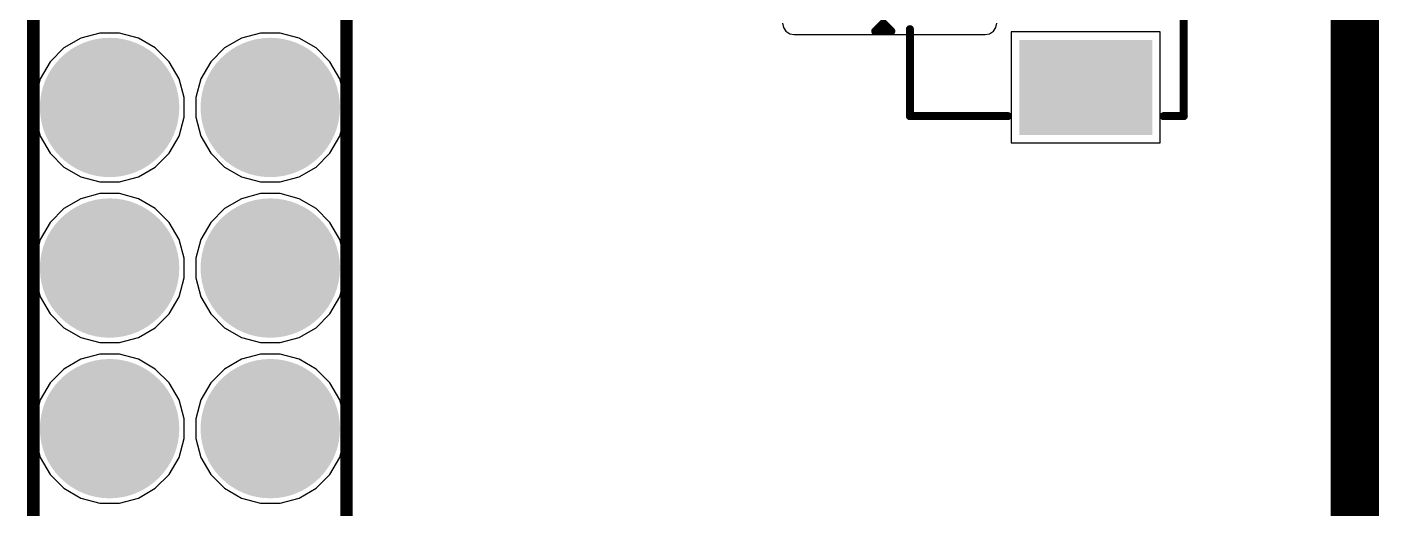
# Model space of a CAD drawing. Header units: millimetres. Extents: x -11 to 156, y -11 to 109.
# Drawn here: x 134.59 to 155.96, y 62.84 to 70.46 of the extents above; entities that cross this region are included whole.
import ezdxf

# ---------------------------------------------------------------- set-up
doc = ezdxf.new("R2010")
doc.units = ezdxf.units.MM
for name, color, linetype in [('BottomLayer', 5, 'Continuous'), ('BottomSolder', 6, 'Continuous'), ('Mechanical1', 6, 'Continuous'), ('Mechanical2', 216, 'Continuous'), ('MultiLayer', 9, 'Continuous'), ('PadHoleLayer', 156, 'Continuous'), ('TopLayer', 1, 'Continuous'), ('TopOverlay', 2, 'Continuous'), ('TopPaste', 8, 'Continuous'), ('TopSolder', 216, 'Continuous')]:
    doc.layers.add(name, color=color, linetype=linetype)

# ---------------------------------------------------------------- blocks, each defined once
blk = doc.blocks.new('SM06B_SHLS_TF_LF__SN__71')
at = {"layer": 'TopLayer'}
for points in [[(-2.8, 2.186), (-2.2, 2.186), (-2.2, 0.936), (-2.8, 0.936)], [(-1.8, 2.186), (-1.2, 2.186), (-1.2, 0.936), (-1.8, 0.936)], [(-0.8, 2.186), (-0.2, 2.186), (-0.2, 0.936), (-0.8, 0.936)], [(0.2, 2.187), (0.8, 2.187), (0.8, 0.937), (0.2, 0.937)], [(1.2, 2.187), (1.8, 2.187), (1.8, 0.937), (1.2, 0.937)], [(2.2, 2.187), (2.8, 2.187), (2.8, 0.937), (2.2, 0.937)], [(-4.65, -0.562), (-3.25, -0.562), (-3.25, -2.562), (-4.65, -2.562)], [(3.25, -0.562), (4.65, -0.562), (4.65, -2.562), (3.25, -2.562)]]:
    blk.add_hatch(color=1, dxfattribs=at).paths.add_polyline_path(points)
at = {"layer": 'TopPaste'}
for points in [[(-2.8, 2.186), (-2.2, 2.186), (-2.2, 0.936), (-2.8, 0.936)], [(-1.8, 2.186), (-1.2, 2.186), (-1.2, 0.936), (-1.8, 0.936)], [(-0.8, 2.186), (-0.2, 2.186), (-0.2, 0.936), (-0.8, 0.936)], [(0.2, 2.187), (0.8, 2.187), (0.8, 0.937), (0.2, 0.937)], [(1.2, 2.187), (1.8, 2.187), (1.8, 0.937), (1.2, 0.937)], [(2.2, 2.187), (2.8, 2.187), (2.8, 0.937), (2.2, 0.937)], [(-4.65, -0.562), (-3.25, -0.562), (-3.25, -2.562), (-4.65, -2.562)], [(3.25, -0.562), (4.65, -0.562), (4.65, -2.562), (3.25, -2.562)]]:
    blk.add_hatch(color=8, dxfattribs=at).paths.add_polyline_path(points)
at = {"layer": 'TopSolder'}
for points in [[(-2.851, 2.237), (-2.149, 2.237), (-2.149, 0.885), (-2.851, 0.885)], [(-1.851, 2.237), (-1.149, 2.237), (-1.149, 0.885), (-1.851, 0.885)], [(-0.851, 2.237), (-0.149, 2.237), (-0.149, 0.885), (-0.851, 0.885)], [(0.149, 2.238), (0.851, 2.238), (0.851, 0.887), (0.149, 0.887)], [(1.149, 2.238), (1.851, 2.238), (1.851, 0.887), (1.149, 0.887)], [(2.149, 2.238), (2.851, 2.238), (2.851, 0.887), (2.149, 0.887)], [(-4.701, -0.512), (-3.199, -0.512), (-3.199, -2.613), (-4.701, -2.613)], [(3.199, -0.512), (4.701, -0.512), (4.701, -2.613), (3.199, -2.613)]]:
    blk.add_hatch(color=216, dxfattribs=at).paths.add_polyline_path(points)
at = {"layer": 'TopOverlay', "const_width": 0.127}
for points in [[(-3.061, 1.765), (-2.934, 1.638)], [(-3.061, 1.765), (-3.061, 1.511)], [(-2.934, 1.638), (-3.061, 1.511)], [(-4.404, 1.217), (-4.404, -0.331)], [(-4.404, 1.217), (-3.029, 1.217)], [(3.031, 1.217), (4.4, 1.217)], [(4.4, 1.217), (4.4, -0.331)], [(-4.404, -2.794), (-4.404, -3.113)], [(4.4, -2.794), (4.4, -3.113)], [(-4.4, -3.113), (4.4, -3.113)]]:
    blk.add_lwpolyline(points, dxfattribs=at)
at = {"layer": 'TopOverlay', "const_width": 0.0635}
for points in [[(-3.093, 1.765, 1), (-3.029, 1.765, 1)], [(-3.093, 1.765, 1), (-3.029, 1.765, 1)], [(-3.093, 1.511, 1), (-3.029, 1.511, 1)], [(-3.093, 1.511, 1), (-3.029, 1.511, 1)], [(-2.966, 1.638, 1), (-2.902, 1.638, 1)], [(-2.966, 1.638, 1), (-2.902, 1.638, 1)], [(-4.436, 1.217, 1), (-4.372, 1.217, 1)], [(-4.436, 1.217, 1), (-4.372, 1.217, 1)], [(-3.061, 1.217, 1), (-2.997, 1.217, 1)], [(2.999, 1.217, 1), (3.063, 1.217, 1)], [(4.368, 1.217, 1), (4.432, 1.217, 1)], [(4.368, 1.217, 1), (4.432, 1.217, 1)], [(-4.436, -0.331, 1), (-4.372, -0.331, 1)], [(4.368, -0.331, 1), (4.432, -0.331, 1)], [(-4.436, -2.794, 1), (-4.372, -2.794, 1)], [(4.368, -2.794, 1), (4.432, -2.794, 1)], [(-4.436, -3.113, 1), (-4.372, -3.113, 1)], [(-4.432, -3.113, 1), (-4.368, -3.113, 1)], [(4.368, -3.113, 1), (4.432, -3.113, 1)], [(4.368, -3.113, 1), (4.432, -3.113, 1)]]:
    blk.add_lwpolyline(points, format="xyb", close=True, dxfattribs=at)
blk = doc.blocks.new('ESW_132_12_G_D_89')
at = {"layer": 'BottomLayer'}
h = blk.add_hatch(color=5, dxfattribs=at)
edge = h.paths.add_edge_path()
edge.add_arc((21.59, 1.27), 1, 0, 360)
h = blk.add_hatch(color=5, dxfattribs=at)
edge = h.paths.add_edge_path()
edge.add_arc((24.13, 1.27), 1, 0, 360)
h = blk.add_hatch(color=5, dxfattribs=at)
edge = h.paths.add_edge_path()
edge.add_arc((26.67, 1.27), 1, 0, 360)
h = blk.add_hatch(color=5, dxfattribs=at)
edge = h.paths.add_edge_path()
edge.add_arc((21.59, -1.27), 1, 0, 360)
h = blk.add_hatch(color=5, dxfattribs=at)
edge = h.paths.add_edge_path()
edge.add_arc((24.13, -1.27), 1, 0, 360)
h = blk.add_hatch(color=5, dxfattribs=at)
edge = h.paths.add_edge_path()
edge.add_arc((26.67, -1.27), 1, 0, 360)
at = {"layer": 'BottomSolder'}
h = blk.add_hatch(color=6, dxfattribs=at)
edge = h.paths.add_edge_path()
edge.add_arc((21.59, 1.27), 1.102, 0, 360)
h = blk.add_hatch(color=6, dxfattribs=at)
edge = h.paths.add_edge_path()
edge.add_arc((24.13, 1.27), 1.102, 0, 360)
h = blk.add_hatch(color=6, dxfattribs=at)
edge = h.paths.add_edge_path()
edge.add_arc((26.67, 1.27), 1.102, 0, 360)
h = blk.add_hatch(color=6, dxfattribs=at)
edge = h.paths.add_edge_path()
edge.add_arc((21.59, -1.27), 1.102, 0, 360)
h = blk.add_hatch(color=6, dxfattribs=at)
edge = h.paths.add_edge_path()
edge.add_arc((24.13, -1.27), 1.102, 0, 360)
h = blk.add_hatch(color=6, dxfattribs=at)
edge = h.paths.add_edge_path()
edge.add_arc((26.67, -1.27), 1.102, 0, 360)
at = {"layer": 'MultiLayer'}
h = blk.add_hatch(color=9, dxfattribs=at)
edge = h.paths.add_edge_path()
edge.add_arc((21.59, 1.27), 1, 0, 360)
h = blk.add_hatch(color=9, dxfattribs=at)
edge = h.paths.add_edge_path()
edge.add_arc((24.13, 1.27), 1, 0, 360)
h = blk.add_hatch(color=9, dxfattribs=at)
edge = h.paths.add_edge_path()
edge.add_arc((26.67, 1.27), 1, 0, 360)
h = blk.add_hatch(color=9, dxfattribs=at)
edge = h.paths.add_edge_path()
edge.add_arc((21.59, -1.27), 1, 0, 360)
h = blk.add_hatch(color=9, dxfattribs=at)
edge = h.paths.add_edge_path()
edge.add_arc((24.13, -1.27), 1, 0, 360)
h = blk.add_hatch(color=9, dxfattribs=at)
edge = h.paths.add_edge_path()
edge.add_arc((26.67, -1.27), 1, 0, 360)
at = {"layer": 'PadHoleLayer'}
h = blk.add_hatch(color=156, dxfattribs=at)
edge = h.paths.add_edge_path()
edge.add_arc((21.59, 1.27), 0.52, 0, 360)
h = blk.add_hatch(color=156, dxfattribs=at)
edge = h.paths.add_edge_path()
edge.add_arc((24.13, 1.27), 0.52, 0, 360)
h = blk.add_hatch(color=156, dxfattribs=at)
edge = h.paths.add_edge_path()
edge.add_arc((26.67, 1.27), 0.52, 0, 360)
h = blk.add_hatch(color=156, dxfattribs=at)
edge = h.paths.add_edge_path()
edge.add_arc((21.59, -1.27), 0.52, 0, 360)
h = blk.add_hatch(color=156, dxfattribs=at)
edge = h.paths.add_edge_path()
edge.add_arc((24.13, -1.27), 0.52, 0, 360)
h = blk.add_hatch(color=156, dxfattribs=at)
edge = h.paths.add_edge_path()
edge.add_arc((26.67, -1.27), 0.52, 0, 360)
at = {"layer": 'TopLayer'}
h = blk.add_hatch(color=1, dxfattribs=at)
edge = h.paths.add_edge_path()
edge.add_arc((21.59, 1.27), 1, 0, 360)
h = blk.add_hatch(color=1, dxfattribs=at)
edge = h.paths.add_edge_path()
edge.add_arc((24.13, 1.27), 1, 0, 360)
h = blk.add_hatch(color=1, dxfattribs=at)
edge = h.paths.add_edge_path()
edge.add_arc((26.67, 1.27), 1, 0, 360)
h = blk.add_hatch(color=1, dxfattribs=at)
edge = h.paths.add_edge_path()
edge.add_arc((21.59, -1.27), 1, 0, 360)
h = blk.add_hatch(color=1, dxfattribs=at)
edge = h.paths.add_edge_path()
edge.add_arc((24.13, -1.27), 1, 0, 360)
h = blk.add_hatch(color=1, dxfattribs=at)
edge = h.paths.add_edge_path()
edge.add_arc((26.67, -1.27), 1, 0, 360)
at = {"layer": 'TopSolder'}
h = blk.add_hatch(color=216, dxfattribs=at)
edge = h.paths.add_edge_path()
edge.add_arc((21.59, 1.27), 1.102, 0, 360)
h = blk.add_hatch(color=216, dxfattribs=at)
edge = h.paths.add_edge_path()
edge.add_arc((24.13, 1.27), 1.102, 0, 360)
h = blk.add_hatch(color=216, dxfattribs=at)
edge = h.paths.add_edge_path()
edge.add_arc((26.67, 1.27), 1.102, 0, 360)
h = blk.add_hatch(color=216, dxfattribs=at)
edge = h.paths.add_edge_path()
edge.add_arc((21.59, -1.27), 1.102, 0, 360)
h = blk.add_hatch(color=216, dxfattribs=at)
edge = h.paths.add_edge_path()
edge.add_arc((24.13, -1.27), 1.102, 0, 360)
h = blk.add_hatch(color=216, dxfattribs=at)
edge = h.paths.add_edge_path()
edge.add_arc((26.67, -1.27), 1.102, 0, 360)
at = {"layer": 'TopOverlay', "const_width": 0.2}
for points in [[(-40.895, 2.475), (40.895, 2.475)], [(-40.895, -2.475), (40.895, -2.475)]]:
    blk.add_lwpolyline(points, dxfattribs=at)

msp = doc.modelspace()

# ---------------------------------------------------------------- linework, layer by layer
at = {"layer": 'BottomLayer'}
for p, q in [((155.575, 96.329), (155.575, -5.08)), ((135.735, 70.367), (135.435, 70.287)), ((136.045, 70.367), (135.735, 70.367)), ((136.345, 70.287), (136.045, 70.367)), ((138.275, 70.367), (137.975, 70.287)), ((138.585, 70.367), (138.275, 70.367)), ((138.885, 70.287), (138.585, 70.367)), ((135.167, 70.132), (134.948, 69.913)), ((135.435, 70.287), (135.167, 70.132)), ((136.613, 70.132), (136.345, 70.287)), ((136.832, 69.913), (136.613, 70.132)), ((137.707, 70.132), (137.488, 69.913)), ((137.975, 70.287), (137.707, 70.132)), ((139.153, 70.132), (138.885, 70.287)), ((139.372, 69.913), (139.153, 70.132)), ((134.948, 69.913), (134.792, 69.644)), ((136.988, 69.644), (136.832, 69.913)), ((137.488, 69.913), (137.332, 69.644)), ((139.528, 69.644), (139.372, 69.913)), ((134.792, 69.644), (134.712, 69.345)), ((137.068, 69.345), (136.988, 69.644)), ((137.332, 69.644), (137.252, 69.345)), ((139.608, 69.345), (139.528, 69.644)), ((134.712, 69.345), (134.712, 69.035)), ((137.068, 69.035), (137.068, 69.345)), ((137.252, 69.345), (137.252, 69.035)), ((139.608, 69.035), (139.608, 69.345)), ((134.712, 69.035), (134.792, 68.735)), ((136.988, 68.735), (137.068, 69.035)), ((137.252, 69.035), (137.332, 68.735)), ((139.528, 68.735), (139.608, 69.035)), ((134.792, 68.735), (134.948, 68.466)), ((136.832, 68.466), (136.988, 68.735)), ((137.332, 68.735), (137.488, 68.466)), ((139.372, 68.466), (139.528, 68.735)), ((134.948, 68.466), (135.167, 68.247)), ((136.613, 68.247), (136.832, 68.466)), ((137.488, 68.466), (137.707, 68.247)), ((139.153, 68.247), (139.372, 68.466)), ((135.167, 68.247), (135.435, 68.092)), ((136.345, 68.092), (136.613, 68.247)), ((137.707, 68.247), (137.975, 68.092)), ((138.885, 68.092), (139.153, 68.247)), ((135.435, 68.092), (135.735, 68.012)), ((135.735, 68.012), (136.045, 68.012)), ((136.045, 68.012), (136.345, 68.092)), ((137.975, 68.092), (138.275, 68.012)), ((138.275, 68.012), (138.585, 68.012)), ((138.585, 68.012), (138.885, 68.092)), ((135.435, 67.747), (135.167, 67.592)), ((135.735, 67.827), (135.435, 67.747)), ((136.045, 67.827), (135.735, 67.827)), ((136.345, 67.747), (136.045, 67.827)), ((136.613, 67.592), (136.345, 67.747)), ((137.975, 67.747), (137.707, 67.592)), ((138.275, 67.827), (137.975, 67.747)), ((138.585, 67.827), (138.275, 67.827)), ((138.885, 67.747), (138.585, 67.827)), ((139.153, 67.592), (138.885, 67.747)), ((135.167, 67.592), (134.948, 67.373)), ((136.832, 67.373), (136.613, 67.592)), ((137.707, 67.592), (137.488, 67.373)), ((139.372, 67.373), (139.153, 67.592)), ((134.948, 67.373), (134.792, 67.104)), ((136.988, 67.104), (136.832, 67.373)), ((137.488, 67.373), (137.332, 67.104)), ((139.528, 67.104), (139.372, 67.373)), ((134.792, 67.104), (134.712, 66.805)), ((137.068, 66.805), (136.988, 67.104)), ((137.332, 67.104), (137.252, 66.805)), ((139.608, 66.805), (139.528, 67.104)), ((134.712, 66.805), (134.712, 66.495)), ((137.068, 66.495), (137.068, 66.805)), ((137.252, 66.805), (137.252, 66.495)), ((139.608, 66.495), (139.608, 66.805)), ((134.712, 66.495), (134.792, 66.195)), ((136.988, 66.195), (137.068, 66.495)), ((137.252, 66.495), (137.332, 66.195)), ((139.528, 66.195), (139.608, 66.495)), ((134.792, 66.195), (134.948, 65.926)), ((136.832, 65.926), (136.988, 66.195)), ((137.332, 66.195), (137.488, 65.926)), ((139.372, 65.926), (139.528, 66.195)), ((134.948, 65.926), (135.167, 65.707)), ((136.613, 65.707), (136.832, 65.926)), ((137.488, 65.926), (137.707, 65.707)), ((139.153, 65.707), (139.372, 65.926)), ((135.167, 65.707), (135.435, 65.552)), ((136.345, 65.552), (136.613, 65.707)), ((137.707, 65.707), (137.975, 65.552)), ((138.885, 65.552), (139.153, 65.707)), ((135.435, 65.552), (135.735, 65.472)), ((135.735, 65.472), (136.045, 65.472)), ((136.045, 65.472), (136.345, 65.552)), ((137.975, 65.552), (138.275, 65.472)), ((138.275, 65.472), (138.585, 65.472)), ((138.585, 65.472), (138.885, 65.552)), ((135.435, 65.207), (135.167, 65.052)), ((135.735, 65.287), (135.435, 65.207)), ((136.045, 65.287), (135.735, 65.287)), ((136.345, 65.207), (136.045, 65.287)), ((136.613, 65.052), (136.345, 65.207)), ((137.975, 65.207), (137.707, 65.052)), ((138.275, 65.287), (137.975, 65.207)), ((138.585, 65.287), (138.275, 65.287)), ((138.885, 65.207), (138.585, 65.287)), ((139.153, 65.052), (138.885, 65.207)), ((135.167, 65.052), (134.948, 64.833)), ((136.832, 64.833), (136.613, 65.052)), ((137.707, 65.052), (137.488, 64.833)), ((139.372, 64.833), (139.153, 65.052)), ((134.948, 64.833), (134.792, 64.564)), ((136.988, 64.564), (136.832, 64.833)), ((137.488, 64.833), (137.332, 64.564)), ((139.528, 64.564), (139.372, 64.833)), ((134.792, 64.564), (134.712, 64.265)), ((137.068, 64.265), (136.988, 64.564)), ((137.332, 64.564), (137.252, 64.265)), ((139.608, 64.265), (139.528, 64.564)), ((134.712, 64.265), (134.712, 63.955)), ((137.068, 63.955), (137.068, 64.265)), ((137.252, 64.265), (137.252, 63.955)), ((139.608, 63.955), (139.608, 64.265)), ((134.712, 63.955), (134.792, 63.655)), ((136.988, 63.655), (137.068, 63.955)), ((137.252, 63.955), (137.332, 63.655)), ((139.528, 63.655), (139.608, 63.955)), ((134.792, 63.655), (134.948, 63.386)), ((136.832, 63.386), (136.988, 63.655)), ((137.332, 63.655), (137.488, 63.386)), ((139.372, 63.386), (139.528, 63.655)), ((134.948, 63.386), (135.167, 63.167)), ((136.613, 63.167), (136.832, 63.386)), ((137.488, 63.386), (137.707, 63.167)), ((139.153, 63.167), (139.372, 63.386)), ((135.167, 63.167), (135.435, 63.012)), ((136.345, 63.012), (136.613, 63.167)), ((137.707, 63.167), (137.975, 63.012)), ((138.885, 63.012), (139.153, 63.167)), ((135.435, 63.012), (135.735, 62.932)), ((135.735, 62.932), (136.045, 62.932)), ((136.045, 62.932), (136.345, 63.012)), ((137.975, 63.012), (138.275, 62.932)), ((138.275, 62.932), (138.585, 62.932)), ((138.585, 62.932), (138.885, 63.012))]:
    msp.add_line(p, q, dxfattribs=at)
at = {"layer": 'Mechanical1', "const_width": 0.254}
msp.add_lwpolyline([(155.575, -4.445), (155.575, 108.585)], dxfattribs=at)
at = {"layer": 'Mechanical2', "const_width": 0.762}
msp.add_lwpolyline([(155.575, 96.393), (155.575, -5.08)], dxfattribs=at)
at = {"layer": 'TopLayer'}
for p, q in [((155.575, 96.329), (155.575, -5.08)), ((135.735, 70.367), (135.435, 70.287)), ((136.045, 70.367), (135.735, 70.367)), ((136.345, 70.287), (136.045, 70.367)), ((138.275, 70.367), (137.975, 70.287)), ((138.585, 70.367), (138.275, 70.367)), ((138.885, 70.287), (138.585, 70.367)), ((146.529, 70.523), (146.543, 70.453)), ((146.543, 70.453), (146.582, 70.395)), ((146.582, 70.395), (146.641, 70.355)), ((146.641, 70.355), (146.71, 70.342)), ((146.71, 70.342), (149.733, 70.342)), ((149.733, 70.342), (149.802, 70.355)), ((149.802, 70.355), (149.861, 70.395)), ((149.861, 70.395), (149.9, 70.453)), ((149.9, 70.453), (149.914, 70.523)), ((152.499, 70.385), (150.143, 70.385)), ((150.143, 70.385), (150.143, 68.629)), ((152.499, 68.629), (152.499, 70.385)), ((135.167, 70.132), (134.948, 69.913)), ((135.435, 70.287), (135.167, 70.132)), ((136.613, 70.132), (136.345, 70.287)), ((136.832, 69.913), (136.613, 70.132)), ((137.707, 70.132), (137.488, 69.913)), ((137.975, 70.287), (137.707, 70.132)), ((139.153, 70.132), (138.885, 70.287)), ((139.372, 69.913), (139.153, 70.132)), ((134.948, 69.913), (134.792, 69.644)), ((136.988, 69.644), (136.832, 69.913)), ((137.488, 69.913), (137.332, 69.644)), ((139.528, 69.644), (139.372, 69.913)), ((134.792, 69.644), (134.712, 69.345)), ((137.068, 69.345), (136.988, 69.644)), ((137.332, 69.644), (137.252, 69.345)), ((139.608, 69.345), (139.528, 69.644)), ((134.712, 69.345), (134.712, 69.035)), ((137.068, 69.035), (137.068, 69.345)), ((137.252, 69.345), (137.252, 69.035)), ((139.608, 69.035), (139.608, 69.345)), ((134.712, 69.035), (134.792, 68.735)), ((136.988, 68.735), (137.068, 69.035)), ((137.252, 69.035), (137.332, 68.735)), ((139.528, 68.735), (139.608, 69.035)), ((134.792, 68.735), (134.948, 68.466)), ((136.832, 68.466), (136.988, 68.735)), ((137.332, 68.735), (137.488, 68.466)), ((139.372, 68.466), (139.528, 68.735)), ((150.143, 68.629), (152.499, 68.629)), ((134.948, 68.466), (135.167, 68.247)), ((136.613, 68.247), (136.832, 68.466)), ((137.488, 68.466), (137.707, 68.247)), ((139.153, 68.247), (139.372, 68.466)), ((135.167, 68.247), (135.435, 68.092)), ((136.345, 68.092), (136.613, 68.247)), ((137.707, 68.247), (137.975, 68.092)), ((138.885, 68.092), (139.153, 68.247)), ((135.435, 68.092), (135.735, 68.012)), ((135.735, 68.012), (136.045, 68.012)), ((136.045, 68.012), (136.345, 68.092)), ((137.975, 68.092), (138.275, 68.012)), ((138.275, 68.012), (138.585, 68.012)), ((138.585, 68.012), (138.885, 68.092)), ((135.435, 67.747), (135.167, 67.592)), ((135.735, 67.827), (135.435, 67.747)), ((136.045, 67.827), (135.735, 67.827)), ((136.345, 67.747), (136.045, 67.827)), ((136.613, 67.592), (136.345, 67.747)), ((137.975, 67.747), (137.707, 67.592)), ((138.275, 67.827), (137.975, 67.747)), ((138.585, 67.827), (138.275, 67.827)), ((138.885, 67.747), (138.585, 67.827)), ((139.153, 67.592), (138.885, 67.747)), ((135.167, 67.592), (134.948, 67.373)), ((136.832, 67.373), (136.613, 67.592)), ((137.707, 67.592), (137.488, 67.373)), ((139.372, 67.373), (139.153, 67.592)), ((134.948, 67.373), (134.792, 67.104)), ((136.988, 67.104), (136.832, 67.373)), ((137.488, 67.373), (137.332, 67.104)), ((139.528, 67.104), (139.372, 67.373)), ((134.792, 67.104), (134.712, 66.805)), ((137.068, 66.805), (136.988, 67.104)), ((137.332, 67.104), (137.252, 66.805)), ((139.608, 66.805), (139.528, 67.104)), ((134.712, 66.805), (134.712, 66.495)), ((137.068, 66.495), (137.068, 66.805)), ((137.252, 66.805), (137.252, 66.495)), ((139.608, 66.495), (139.608, 66.805)), ((134.712, 66.495), (134.792, 66.195)), ((136.988, 66.195), (137.068, 66.495)), ((137.252, 66.495), (137.332, 66.195)), ((139.528, 66.195), (139.608, 66.495)), ((134.792, 66.195), (134.948, 65.926)), ((136.832, 65.926), (136.988, 66.195)), ((137.332, 66.195), (137.488, 65.926)), ((139.372, 65.926), (139.528, 66.195)), ((134.948, 65.926), (135.167, 65.707)), ((136.613, 65.707), (136.832, 65.926)), ((137.488, 65.926), (137.707, 65.707)), ((139.153, 65.707), (139.372, 65.926)), ((135.167, 65.707), (135.435, 65.552)), ((136.345, 65.552), (136.613, 65.707)), ((137.707, 65.707), (137.975, 65.552)), ((138.885, 65.552), (139.153, 65.707)), ((135.435, 65.552), (135.735, 65.472)), ((135.735, 65.472), (136.045, 65.472)), ((136.045, 65.472), (136.345, 65.552)), ((137.975, 65.552), (138.275, 65.472)), ((138.275, 65.472), (138.585, 65.472)), ((138.585, 65.472), (138.885, 65.552)), ((135.435, 65.207), (135.167, 65.052)), ((135.735, 65.287), (135.435, 65.207)), ((136.045, 65.287), (135.735, 65.287)), ((136.345, 65.207), (136.045, 65.287)), ((136.613, 65.052), (136.345, 65.207)), ((137.975, 65.207), (137.707, 65.052)), ((138.275, 65.287), (137.975, 65.207)), ((138.585, 65.287), (138.275, 65.287)), ((138.885, 65.207), (138.585, 65.287)), ((139.153, 65.052), (138.885, 65.207)), ((135.167, 65.052), (134.948, 64.833)), ((136.832, 64.833), (136.613, 65.052)), ((137.707, 65.052), (137.488, 64.833)), ((139.372, 64.833), (139.153, 65.052)), ((134.948, 64.833), (134.792, 64.564)), ((136.988, 64.564), (136.832, 64.833)), ((137.488, 64.833), (137.332, 64.564)), ((139.528, 64.564), (139.372, 64.833)), ((134.792, 64.564), (134.712, 64.265)), ((137.068, 64.265), (136.988, 64.564)), ((137.332, 64.564), (137.252, 64.265)), ((139.608, 64.265), (139.528, 64.564)), ((134.712, 64.265), (134.712, 63.955)), ((137.068, 63.955), (137.068, 64.265)), ((137.252, 64.265), (137.252, 63.955)), ((139.608, 63.955), (139.608, 64.265)), ((134.712, 63.955), (134.792, 63.655)), ((136.988, 63.655), (137.068, 63.955)), ((137.252, 63.955), (137.332, 63.655)), ((139.528, 63.655), (139.608, 63.955)), ((134.792, 63.655), (134.948, 63.386)), ((136.832, 63.386), (136.988, 63.655)), ((137.332, 63.655), (137.488, 63.386)), ((139.372, 63.386), (139.528, 63.655)), ((134.948, 63.386), (135.167, 63.167)), ((136.613, 63.167), (136.832, 63.386)), ((137.488, 63.386), (137.707, 63.167)), ((139.153, 63.167), (139.372, 63.386)), ((135.167, 63.167), (135.435, 63.012)), ((136.345, 63.012), (136.613, 63.167)), ((137.707, 63.167), (137.975, 63.012)), ((138.885, 63.012), (139.153, 63.167)), ((135.435, 63.012), (135.735, 62.932)), ((135.735, 62.932), (136.045, 62.932)), ((136.045, 62.932), (136.345, 63.012)), ((137.975, 63.012), (138.275, 62.932)), ((138.275, 62.932), (138.585, 62.932)), ((138.585, 62.932), (138.885, 63.012))]:
    msp.add_line(p, q, dxfattribs=at)

# ---------------------------------------------------------------- block references
at = {"rotation": 90}
for name, p in [('ESW_132_12_G_D_89', (137.16, 42.52)), ('SM06B_SHLS_TF_LF__SN__71', (149.758, 73.457))]:
    msp.add_blockref(name, p, dxfattribs=at)

doc.saveas('drawing.dxf')
